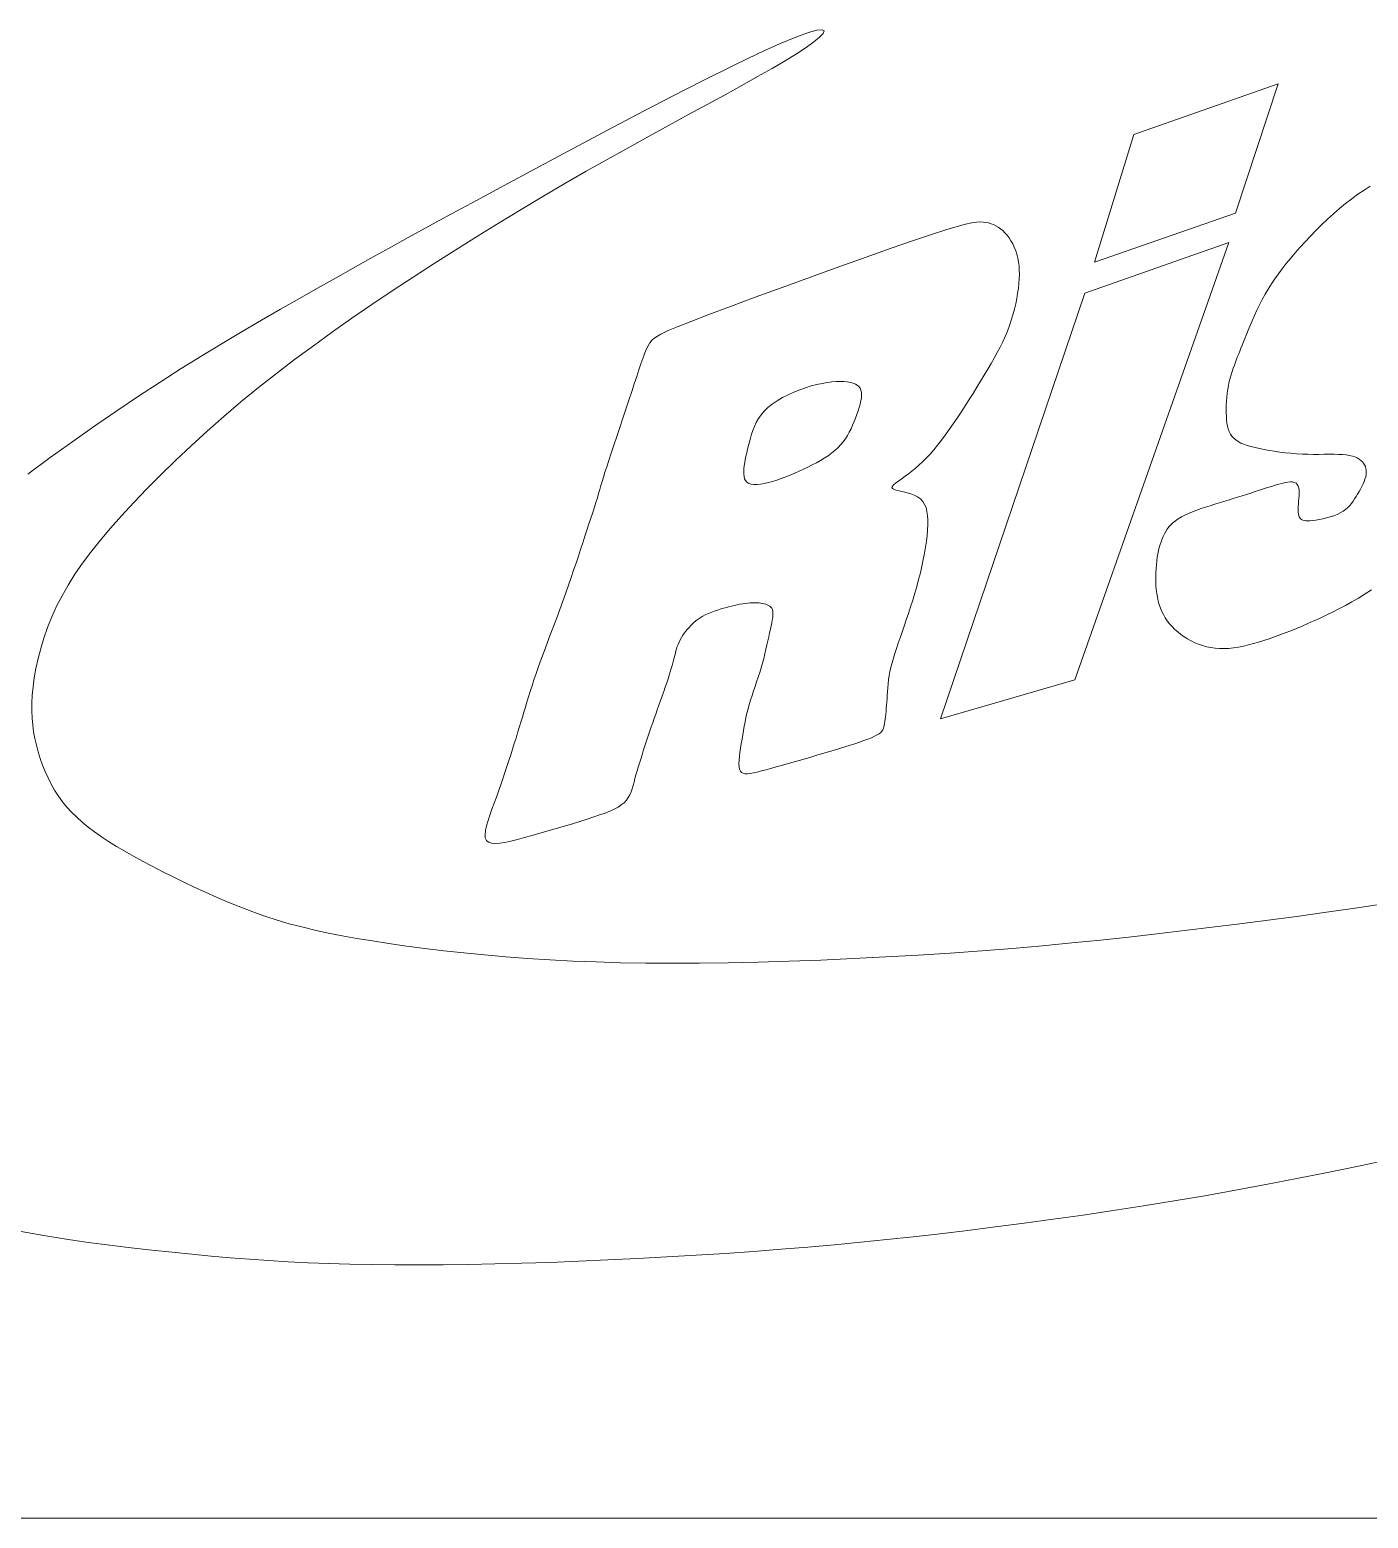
# Model space of a CAD drawing. Header units: millimetres. Extents: x 200 to 5740, y 200 to 4000.
# Drawn here: x 1387 to 1493.4, y 204.5 to 322.9 of the extents above; entities that cross this region are included whole.
import ezdxf
from ezdxf.enums import TextEntityAlignment as Align

# ---------------------------------------------------------------- set-up
doc = ezdxf.new("R2010")
doc.units = ezdxf.units.MM
doc.header["$LTSCALE"] = 20
for name, color, linetype, lineweight in [('圖框層', 7, 'Continuous', 20), ('標題 (ISO)', 7, 'Continuous', 50), ('輪廓線層', 7, 'Continuous', 13)]:
    doc.layers.add(name, color=color, linetype=linetype, lineweight=lineweight)
doc.styles.add('文字型式124', font='kaiu.ttf')
doc.styles.add('文字型式61', font='kaiu.ttf')
doc.styles.add('文字型式65', font='kaiu.ttf')
doc.styles.add('文字型式85', font='kaiu.ttf')
doc.styles.add('文字型式88', font='kaiu.ttf')

# ---------------------------------------------------------------- blocks, each defined once
blk = doc.blocks.new('標題欄框 ISO')
at = {"layer": '圖框層', "color": 7}
blk.add_line((85.948, 15.0347), (362.948, 15.0347), dxfattribs=at)
at = {"layer": '輪廓線層', "color": 1}
for p, q in [((148.1926, 20.8598), (148.2763, 20.8978)), ((148.2763, 20.8978), (148.3422, 20.9253)), ((148.3422, 20.9253), (148.3917, 20.9432)), ((148.4137, 20.9059), (148.3828, 20.884)), ((148.3917, 20.9432), (148.4259, 20.9526)), ((148.4365, 20.9244), (148.4137, 20.9059)), ((148.4259, 20.9526), (148.4463, 20.9543)), ((148.4503, 20.9392), (148.4365, 20.9244)), ((148.4463, 20.9543), (148.4539, 20.9496)), ((148.4539, 20.9496), (148.4503, 20.9392)), ((148.0908, 20.8107), (148.1926, 20.8598)), ((148.3443, 20.8591), (148.2988, 20.8313)), ((148.3828, 20.884), (148.3443, 20.8591)), ((147.9739, 20.7523), (148.0908, 20.8107)), ((148.2471, 20.8009), (148.1897, 20.7681)), ((148.2988, 20.8313), (148.2471, 20.8009)), ((147.8461, 20.687), (147.9739, 20.7523)), ((148.1272, 20.7331), (148.0604, 20.6962)), ((148.1897, 20.7681), (148.1272, 20.7331)), ((147.7113, 20.6169), (147.8461, 20.687)), ((148.0604, 20.6962), (147.9897, 20.6575)), ((147.5735, 20.5444), (147.7113, 20.6169)), ((147.9157, 20.6171), (147.8387, 20.5751)), ((147.9897, 20.6575), (147.9157, 20.6171)), ((147.4368, 20.4718), (147.5735, 20.5444)), ((147.8387, 20.5751), (147.7591, 20.5315)), ((147.6773, 20.4864), (147.5938, 20.4398)), ((147.7591, 20.5315), (147.6773, 20.4864)), ((147.3052, 20.4014), (147.4368, 20.4718)), ((147.5938, 20.4398), (147.5088, 20.3918)), ((147.1826, 20.3355), (147.3052, 20.4014)), ((147.5088, 20.3918), (147.4228, 20.3424)), ((147.0721, 20.2758), (147.1826, 20.3355)), ((147.4228, 20.3424), (147.3362, 20.2917)), ((146.9729, 20.222), (147.0721, 20.2758)), ((147.3362, 20.2917), (147.2493, 20.2399)), ((146.8831, 20.1729), (146.9729, 20.222)), ((147.1624, 20.1872), (147.0757, 20.1336)), ((147.2493, 20.2399), (147.1624, 20.1872)), ((146.7246, 20.0856), (146.801, 20.1278)), ((146.801, 20.1278), (146.8831, 20.1729)), ((147.0757, 20.1336), (146.9896, 20.0796)), ((146.6522, 20.0454), (146.7246, 20.0856)), ((146.9896, 20.0796), (146.9043, 20.0251)), ((146.5819, 20.0062), (146.6522, 20.0454)), ((146.9043, 20.0251), (146.8202, 19.9705)), ((146.4406, 19.927), (146.5119, 19.967)), ((146.5119, 19.967), (146.5819, 20.0062)), ((146.8202, 19.9705), (146.7375, 19.9159)), ((146.3679, 19.886), (146.4406, 19.927)), ((146.7375, 19.9159), (146.6565, 19.8615)), ((146.2177, 19.7999), (146.2935, 19.8436)), ((146.2935, 19.8436), (146.3679, 19.886)), ((146.6565, 19.8615), (146.5772, 19.8071)), ((146.1402, 19.7545), (146.2177, 19.7999)), ((146.5772, 19.8071), (146.4996, 19.7526)), ((146.0611, 19.7072), (146.1402, 19.7545)), ((146.4996, 19.7526), (146.4236, 19.6979)), ((145.8982, 19.6067), (145.9805, 19.658)), ((145.9805, 19.658), (146.0611, 19.7072)), ((146.4236, 19.6979), (146.3493, 19.6429)), ((145.8143, 19.553), (145.8982, 19.6067)), ((146.3493, 19.6429), (146.2766, 19.5873)), ((145.729, 19.4971), (145.8143, 19.553)), ((146.2766, 19.5873), (146.2054, 19.5312)), ((145.6425, 19.4391), (145.729, 19.4971)), ((146.2054, 19.5312), (146.1358, 19.4742)), ((145.555, 19.3789), (145.6425, 19.4391)), ((146.0678, 19.4165), (146.0016, 19.3582)), ((146.1358, 19.4742), (146.0678, 19.4165)), ((145.4667, 19.3168), (145.555, 19.3789)), ((146.0016, 19.3582), (145.9376, 19.2999)), ((145.3777, 19.2528), (145.4667, 19.3168)), ((145.9376, 19.2999), (145.8761, 19.2419)), ((145.2883, 19.187), (145.3777, 19.2528)), ((145.8761, 19.2419), (145.8174, 19.1846)), ((145.8174, 19.1846), (145.7618, 19.1286)), ((145.7618, 19.1286), (145.7096, 19.0741)), ((145.7096, 19.0741), (145.6612, 19.0217)), ((145.6612, 19.0217), (145.6167, 18.9716)), ((145.6167, 18.9716), (145.5762, 18.9236)), ((145.5762, 18.9236), (145.5393, 18.8774)), ((145.5059, 18.8326), (145.4757, 18.7889)), ((145.5393, 18.8774), (145.5059, 18.8326)), ((145.4757, 18.7889), (145.4486, 18.7461)), ((145.4486, 18.7461), (145.4243, 18.7037)), ((145.4027, 18.6614), (145.3835, 18.619)), ((145.4243, 18.7037), (145.4027, 18.6614)), ((145.3835, 18.619), (145.3667, 18.5767)), ((145.3521, 18.5348), (145.3397, 18.4936)), ((145.3667, 18.5767), (145.3521, 18.5348)), ((145.3397, 18.4936), (145.3293, 18.4533)), ((145.3208, 18.4143), (145.3142, 18.3769)), ((145.3293, 18.4533), (145.3208, 18.4143)), ((145.3142, 18.3769), (145.3093, 18.3413)), ((145.306, 18.3077), (145.3043, 18.276)), ((145.3093, 18.3413), (145.306, 18.3077)), ((145.3043, 18.276), (145.304, 18.2458)), ((145.304, 18.2458), (145.3052, 18.217)), ((145.3052, 18.217), (145.3077, 18.1892)), ((145.3077, 18.1892), (145.3115, 18.1621)), ((145.3115, 18.1621), (145.3164, 18.1355)), ((145.3164, 18.1355), (145.3225, 18.1091)), ((145.3225, 18.1091), (145.3296, 18.0827)), ((145.3296, 18.0827), (145.3377, 18.0563)), ((145.3377, 18.0563), (145.347, 18.0301)), ((145.347, 18.0301), (145.3573, 18.0042)), ((145.3573, 18.0042), (145.3688, 17.9788)), ((145.3688, 17.9788), (145.3814, 17.954)), ((145.3814, 17.954), (145.3951, 17.9299)), ((145.3951, 17.9299), (145.4101, 17.9067)), ((145.4101, 17.9067), (145.4262, 17.8844)), ((145.4262, 17.8844), (145.4437, 17.863)), ((145.4437, 17.863), (145.4625, 17.8423)), ((145.4625, 17.8423), (145.4828, 17.8223)), ((145.4828, 17.8223), (145.5047, 17.8026)), ((145.5047, 17.8026), (145.5283, 17.7833)), ((145.5283, 17.7833), (145.5536, 17.7642)), ((145.5536, 17.7642), (145.5807, 17.7451)), ((145.5807, 17.7451), (145.6098, 17.7259)), ((145.6098, 17.7259), (145.6408, 17.7066)), ((145.6408, 17.7066), (145.6735, 17.6871)), ((145.6735, 17.6871), (145.7081, 17.6675)), ((145.7081, 17.6675), (145.7444, 17.6476)), ((145.7444, 17.6476), (145.7824, 17.6276)), ((145.7824, 17.6276), (145.822, 17.6072)), ((145.822, 17.6072), (145.8631, 17.5866)), ((145.8631, 17.5866), (145.9058, 17.5658)), ((145.9058, 17.5658), (145.9498, 17.5448)), ((145.9498, 17.5448), (145.995, 17.524)), ((145.995, 17.524), (146.0411, 17.5035)), ((146.0411, 17.5035), (146.088, 17.4835)), ((146.088, 17.4835), (146.1355, 17.4644)), ((146.1355, 17.4644), (146.1833, 17.4462)), ((150.5749, 17.4626), (150.7052, 17.4824)), ((146.1833, 17.4462), (146.2313, 17.4293)), ((146.2313, 17.4293), (146.2795, 17.4137)), ((146.2795, 17.4137), (146.3281, 17.3993)), ((150.1077, 17.3986), (150.2192, 17.4129)), ((150.2192, 17.4129), (150.3332, 17.4281)), ((150.3332, 17.4281), (150.4514, 17.4446)), ((150.4514, 17.4446), (150.5749, 17.4626)), ((146.3281, 17.3993), (146.3777, 17.3861)), ((146.3777, 17.3861), (146.4289, 17.3738)), ((146.4289, 17.3738), (146.482, 17.3622)), ((146.482, 17.3622), (146.5376, 17.3513)), ((146.5376, 17.3513), (146.5961, 17.3408)), ((149.5534, 17.3341), (149.666, 17.3461)), ((149.666, 17.3461), (149.7773, 17.3587)), ((149.7773, 17.3587), (149.8877, 17.3716)), ((149.8877, 17.3716), (149.9977, 17.3849)), ((149.9977, 17.3849), (150.1077, 17.3986)), ((146.5961, 17.3408), (146.6582, 17.3305)), ((146.6582, 17.3305), (146.7241, 17.3204)), ((146.7241, 17.3204), (146.7937, 17.3105)), ((146.7937, 17.3105), (146.8667, 17.3009)), ((146.8667, 17.3009), (146.943, 17.2917)), ((146.943, 17.2917), (147.0222, 17.283)), ((148.9559, 17.2825), (149.0813, 17.2915)), ((149.0813, 17.2915), (149.2034, 17.3012)), ((149.2034, 17.3012), (149.3226, 17.3115)), ((149.3226, 17.3115), (149.4391, 17.3225)), ((149.4391, 17.3225), (149.5534, 17.3341)), ((147.0222, 17.283), (147.1042, 17.275)), ((147.1042, 17.275), (147.1885, 17.2676)), ((147.1885, 17.2676), (147.2751, 17.2611)), ((147.2751, 17.2611), (147.3637, 17.2554)), ((147.3637, 17.2554), (147.4546, 17.2507)), ((147.4546, 17.2507), (147.5484, 17.247)), ((147.5484, 17.247), (147.6453, 17.2442)), ((147.6453, 17.2442), (147.7458, 17.2425)), ((147.7458, 17.2425), (147.8504, 17.2418)), ((147.8504, 17.2418), (147.9595, 17.2422)), ((147.9595, 17.2422), (148.0734, 17.2437)), ((148.0734, 17.2437), (148.1923, 17.2463)), ((148.1923, 17.2463), (148.3155, 17.2499)), ((148.3155, 17.2499), (148.4417, 17.2546)), ((148.4417, 17.2546), (148.57, 17.2603)), ((148.57, 17.2603), (148.6992, 17.2668)), ((148.6992, 17.2668), (148.8282, 17.2742)), ((148.8282, 17.2742), (148.9559, 17.2825)), ((150.7028, 16.4616), (150.5788, 16.4352)), ((150.4557, 16.4097), (150.3332, 16.3852)), ((150.5788, 16.4352), (150.4557, 16.4097)), ((150.0893, 16.3389), (149.9675, 16.3172)), ((150.2111, 16.3615), (150.0893, 16.3389)), ((150.3332, 16.3852), (150.2111, 16.3615)), ((149.8457, 16.2965), (149.7243, 16.2769)), ((149.9675, 16.3172), (149.8457, 16.2965)), ((149.3655, 16.2238), (149.2492, 16.2081)), ((149.4838, 16.2406), (149.3655, 16.2238)), ((149.6035, 16.2582), (149.4838, 16.2406)), ((149.7243, 16.2769), (149.6035, 16.2582)), ((145.352, 16.1591), (145.2616, 16.1752)), ((148.9151, 16.1664), (148.8088, 16.1543)), ((149.0237, 16.1794), (148.9151, 16.1664)), ((149.1351, 16.1933), (149.0237, 16.1794)), ((149.2492, 16.2081), (149.1351, 16.1933)), ((145.441, 16.1447), (145.352, 16.1591)), ((145.5286, 16.1319), (145.441, 16.1447)), ((145.6147, 16.1204), (145.5286, 16.1319)), ((145.699, 16.1101), (145.6147, 16.1204)), ((145.7815, 16.1009), (145.699, 16.1101)), ((148.2831, 16.1043), (148.1736, 16.096)), ((148.3901, 16.1131), (148.2831, 16.1043)), ((148.4954, 16.1224), (148.3901, 16.1131)), ((148.5997, 16.1323), (148.4954, 16.1224)), ((148.7039, 16.1429), (148.5997, 16.1323)), ((148.8088, 16.1543), (148.7039, 16.1429)), ((145.8619, 16.0924), (145.7815, 16.1009)), ((145.9404, 16.0846), (145.8619, 16.0924)), ((146.0174, 16.0773), (145.9404, 16.0846)), ((146.0935, 16.0708), (146.0174, 16.0773)), ((146.1694, 16.0648), (146.0935, 16.0708)), ((146.2458, 16.0596), (146.1694, 16.0648)), ((146.3233, 16.055), (146.2458, 16.0596)), ((146.4026, 16.0511), (146.3233, 16.055)), ((146.4843, 16.0479), (146.4026, 16.0511)), ((146.5689, 16.0454), (146.4843, 16.0479)), ((146.6567, 16.0436), (146.5689, 16.0454)), ((146.7476, 16.0426), (146.6567, 16.0436)), ((146.8418, 16.0423), (146.7476, 16.0426)), ((146.9394, 16.0428), (146.8418, 16.0423)), ((147.0404, 16.044), (146.9394, 16.0428)), ((147.1449, 16.046), (147.0404, 16.044)), ((147.2529, 16.0488), (147.1449, 16.046)), ((147.3644, 16.0524), (147.2529, 16.0488)), ((147.4787, 16.0568), (147.3644, 16.0524)), ((147.5948, 16.0618), (147.4787, 16.0568)), ((147.712, 16.0675), (147.5948, 16.0618)), ((147.8294, 16.0738), (147.712, 16.0675)), ((147.946, 16.0807), (147.8294, 16.0738)), ((148.061, 16.0881), (147.946, 16.0807)), ((148.1736, 16.096), (148.061, 16.0881))]:
    blk.add_line(p, q, dxfattribs=at)
at = {"layer": '輪廓線層', "color": 116}
for p, q in [((149.686, 20.5378), (150.2595, 20.7397)), ((150.2595, 20.7397), (150.0901, 20.2253)), ((149.5296, 20.0299), (149.686, 20.5378)), ((150.5767, 20.3), (150.6012, 20.3168)), ((150.6012, 20.3168), (150.6254, 20.3325)), ((150.5032, 20.2437), (150.5276, 20.2635)), ((150.5276, 20.2635), (150.5522, 20.2822)), ((150.5522, 20.2822), (150.5767, 20.3)), ((149.0167, 20.1815), (149.0419, 20.187)), ((149.0419, 20.187), (149.0606, 20.1896)), ((149.0606, 20.1896), (149.0747, 20.1902)), ((149.0747, 20.1902), (149.0863, 20.1895)), ((149.0863, 20.1895), (149.0972, 20.188)), ((149.0972, 20.188), (149.1077, 20.1859)), ((149.1077, 20.1859), (149.1179, 20.183)), ((150.0901, 20.2253), (149.5296, 20.0299)), ((150.4322, 20.1791), (150.4554, 20.2013)), ((150.4554, 20.2013), (150.4791, 20.2229)), ((150.4791, 20.2229), (150.5032, 20.2437)), ((148.8091, 20.1162), (148.8812, 20.1405)), ((148.8812, 20.1405), (148.9384, 20.159)), ((148.9384, 20.159), (148.9829, 20.1724)), ((148.9829, 20.1724), (149.0167, 20.1815)), ((149.1179, 20.183), (149.1278, 20.1793)), ((149.1278, 20.1793), (149.1373, 20.1748)), ((149.1373, 20.1748), (149.1466, 20.1693)), ((149.1466, 20.1693), (149.1557, 20.1629)), ((149.1557, 20.1629), (149.1645, 20.1554)), ((149.1645, 20.1554), (149.1732, 20.1467)), ((149.1732, 20.1467), (149.1816, 20.1371)), ((149.1816, 20.1371), (149.1896, 20.1264)), ((150.3665, 20.1111), (150.3876, 20.1338)), ((150.3876, 20.1338), (150.4095, 20.1565)), ((150.4095, 20.1565), (150.4322, 20.1791)), ((148.621, 20.0503), (148.7214, 20.0857)), ((148.7214, 20.0857), (148.8091, 20.1162)), ((149.1896, 20.1264), (149.1972, 20.1149)), ((149.1972, 20.1149), (149.2042, 20.1025)), ((149.2042, 20.1025), (149.2105, 20.0894)), ((149.2105, 20.0894), (149.2161, 20.0757)), ((149.2161, 20.0757), (149.2208, 20.0614)), ((150.064, 20.1081), (149.4514, 18.3695)), ((149.4905, 19.9062), (150.064, 20.1081)), ((150.327, 20.0666), (150.3463, 20.0886)), ((150.3463, 20.0886), (150.3665, 20.1111)), ((148.4, 19.9708), (148.5125, 20.0114)), ((148.5125, 20.0114), (148.621, 20.0503)), ((149.2208, 20.0614), (149.2245, 20.0465)), ((149.2245, 20.0465), (149.2274, 20.0312)), ((149.2274, 20.0312), (149.2293, 20.0153)), ((149.2293, 20.0153), (149.2304, 19.9988)), ((150.2757, 20.0038), (150.2918, 20.0243)), ((150.2918, 20.0243), (150.3089, 20.0452)), ((150.3089, 20.0452), (150.327, 20.0666)), ((148.2878, 19.93), (148.4, 19.9708)), ((149.23, 19.9638), (149.2287, 19.9453)), ((149.2306, 19.9816), (149.23, 19.9638)), ((149.2304, 19.9988), (149.2306, 19.9816)), ((150.2327, 19.9433), (150.2462, 19.9634)), ((150.2462, 19.9634), (150.2605, 19.9836)), ((150.2605, 19.9836), (150.2757, 20.0038)), ((148.0818, 19.854), (148.1803, 19.8905)), ((148.1803, 19.8905), (148.2878, 19.93)), ((148.9171, 18.2133), (149.4905, 19.9062)), ((149.2237, 19.9062), (149.2202, 19.8856)), ((149.2266, 19.9261), (149.2237, 19.9062)), ((149.2287, 19.9453), (149.2266, 19.9261)), ((150.1962, 19.8811), (150.2078, 19.9022)), ((150.2078, 19.9022), (150.2199, 19.9229)), ((150.2199, 19.9229), (150.2327, 19.9433)), ((147.9966, 19.8221), (148.0818, 19.854)), ((149.2109, 19.843), (149.2051, 19.8213)), ((149.2159, 19.8645), (149.2109, 19.843)), ((149.2202, 19.8856), (149.2159, 19.8645)), ((150.1654, 19.8176), (150.175, 19.8386)), ((150.175, 19.8386), (150.1853, 19.8598)), ((150.1853, 19.8598), (150.1962, 19.8811)), ((147.8342, 19.7578), (147.8744, 19.7749)), ((147.8744, 19.7749), (147.9278, 19.7959)), ((147.9278, 19.7959), (147.9966, 19.8221)), ((149.1911, 19.7776), (149.1829, 19.756)), ((149.1985, 19.7995), (149.1911, 19.7776)), ((149.2051, 19.8213), (149.1985, 19.7995)), ((150.1404, 19.7595), (150.1481, 19.7778)), ((150.1481, 19.7778), (150.1564, 19.7973)), ((150.1564, 19.7973), (150.1654, 19.8176)), ((147.7613, 19.7094), (147.7707, 19.7207)), ((147.7707, 19.7207), (147.7846, 19.7318)), ((147.7846, 19.7318), (147.805, 19.7438)), ((147.805, 19.7438), (147.8342, 19.7578)), ((149.1642, 19.7132), (149.1537, 19.6919)), ((149.174, 19.7345), (149.1642, 19.7132)), ((149.1829, 19.756), (149.174, 19.7345)), ((150.1163, 19.7001), (150.1215, 19.713)), ((150.1215, 19.713), (150.1272, 19.7271)), ((150.1272, 19.7271), (150.1335, 19.7425)), ((150.1335, 19.7425), (150.1404, 19.7595)), ((147.7332, 19.6467), (147.7404, 19.6658)), ((147.7404, 19.6658), (147.7473, 19.6825)), ((147.7473, 19.6825), (147.7541, 19.697)), ((147.7541, 19.697), (147.7613, 19.7094)), ((149.1425, 19.6705), (149.1305, 19.6488)), ((149.1537, 19.6919), (149.1425, 19.6705)), ((150.0941, 19.6437), (150.0984, 19.6548)), ((150.0984, 19.6548), (150.1027, 19.6657)), ((150.1027, 19.6657), (150.107, 19.6767)), ((150.107, 19.6767), (150.1115, 19.6881)), ((150.1115, 19.6881), (150.1163, 19.7001)), ((147.7091, 19.5752), (147.7177, 19.6015)), ((147.7177, 19.6015), (147.7257, 19.6253)), ((147.7257, 19.6253), (147.7332, 19.6467)), ((149.1047, 19.6043), (149.0909, 19.5811)), ((149.1179, 19.6268), (149.1047, 19.6043)), ((149.1305, 19.6488), (149.1179, 19.6268)), ((150.0725, 19.5826), (150.0766, 19.5958)), ((150.0766, 19.5958), (150.0809, 19.6084)), ((150.0809, 19.6084), (150.0853, 19.6206)), ((150.0853, 19.6206), (150.0898, 19.6324)), ((150.0898, 19.6324), (150.0941, 19.6437)), ((147.6894, 19.5151), (147.6997, 19.5464)), ((147.6997, 19.5464), (147.7091, 19.5752)), ((148.3805, 19.5308), (148.4033, 19.5379)), ((148.4033, 19.5379), (148.4251, 19.5436)), ((148.4251, 19.5436), (148.446, 19.5481)), ((148.446, 19.5481), (148.4658, 19.5515)), ((148.4658, 19.5515), (148.4844, 19.5538)), ((148.4844, 19.5538), (148.5019, 19.5551)), ((148.5019, 19.5551), (148.5181, 19.5554)), ((148.5181, 19.5554), (148.533, 19.5549)), ((148.533, 19.5549), (148.5465, 19.5536)), ((148.5465, 19.5536), (148.5586, 19.5516)), ((148.5586, 19.5516), (148.5692, 19.5487)), ((148.5692, 19.5487), (148.5785, 19.5451)), ((148.5785, 19.5451), (148.5862, 19.5405)), ((148.5862, 19.5405), (148.5926, 19.535)), ((148.5926, 19.535), (148.5974, 19.5284)), ((149.0765, 19.5573), (149.0617, 19.5329)), ((149.0909, 19.5811), (149.0765, 19.5573)), ((150.0593, 19.5249), (150.062, 19.5402)), ((150.062, 19.5402), (150.0651, 19.5549)), ((150.0651, 19.5549), (150.0686, 19.569)), ((150.0686, 19.569), (150.0725, 19.5826)), ((147.6663, 19.4459), (147.6782, 19.4814)), ((147.6782, 19.4814), (147.6894, 19.5151)), ((148.2483, 19.466), (148.2676, 19.4791)), ((148.2676, 19.4791), (148.2886, 19.4913)), ((148.2886, 19.4913), (148.3108, 19.5027)), ((148.3108, 19.5027), (148.3338, 19.5132)), ((148.3338, 19.5132), (148.3572, 19.5226)), ((148.3572, 19.5226), (148.3805, 19.5308)), ((148.5974, 19.5284), (148.6008, 19.5207)), ((148.6004, 19.4787), (148.5974, 19.4659)), ((148.6024, 19.4907), (148.6004, 19.4787)), ((148.6008, 19.5207), (148.6027, 19.5119)), ((148.6032, 19.5018), (148.6024, 19.4907)), ((148.6027, 19.5119), (148.6032, 19.5018)), ((149.0308, 19.4833), (149.0151, 19.4585)), ((149.0464, 19.5082), (149.0308, 19.4833)), ((149.0617, 19.5329), (149.0464, 19.5082)), ((150.0532, 19.4617), (150.054, 19.4775)), ((150.054, 19.4775), (150.0553, 19.4934)), ((150.0553, 19.4934), (150.0571, 19.5093)), ((150.0571, 19.5093), (150.0593, 19.5249)), ((147.654, 19.4095), (147.6663, 19.4459)), ((148.1935, 19.4078), (148.2039, 19.423)), ((148.2039, 19.423), (148.2164, 19.4379)), ((148.2164, 19.4379), (148.2311, 19.4522)), ((148.2311, 19.4522), (148.2483, 19.466)), ((148.5841, 19.4245), (148.5788, 19.4102)), ((148.5891, 19.4386), (148.5841, 19.4245)), ((148.5936, 19.4525), (148.5891, 19.4386)), ((148.5974, 19.4659), (148.5936, 19.4525)), ((148.9992, 19.4339), (148.9833, 19.4099)), ((149.0151, 19.4585), (148.9992, 19.4339)), ((150.0529, 19.4462), (150.0532, 19.4617)), ((150.0529, 19.4311), (150.0529, 19.4462)), ((150.0535, 19.4166), (150.0529, 19.4311)), ((150.0545, 19.4029), (150.0535, 19.4166)), ((147.6296, 19.337), (147.6417, 19.3729)), ((147.6417, 19.3729), (147.654, 19.4095)), ((148.1661, 19.3455), (148.1714, 19.361)), ((148.1714, 19.361), (148.1775, 19.3766)), ((148.1775, 19.3766), (148.1848, 19.3923)), ((148.1848, 19.3923), (148.1935, 19.4078)), ((148.5612, 19.3678), (148.5545, 19.3541)), ((148.5675, 19.3818), (148.5612, 19.3678)), ((148.5733, 19.396), (148.5675, 19.3818)), ((148.5788, 19.4102), (148.5733, 19.396)), ((148.9517, 19.3641), (148.9362, 19.3426)), ((148.9674, 19.3866), (148.9517, 19.3641)), ((148.9833, 19.4099), (148.9674, 19.3866)), ((150.056, 19.39), (150.0545, 19.4029)), ((150.0582, 19.378), (150.056, 19.39)), ((150.0612, 19.3667), (150.0582, 19.378)), ((150.065, 19.3563), (150.0612, 19.3667)), ((147.6073, 19.2706), (147.618, 19.3026)), ((147.618, 19.3026), (147.6296, 19.337)), ((148.1497, 19.2862), (148.1533, 19.3005)), ((148.1533, 19.3005), (148.1572, 19.3152)), ((148.1572, 19.3152), (148.1615, 19.3301)), ((148.1615, 19.3301), (148.1661, 19.3455)), ((148.5199, 19.3031), (148.5089, 19.2917)), ((148.53, 19.3151), (148.5199, 19.3031)), ((148.539, 19.3277), (148.53, 19.3151)), ((148.5471, 19.3407), (148.539, 19.3277)), ((148.5545, 19.3541), (148.5471, 19.3407)), ((148.9055, 19.3026), (148.8903, 19.2842)), ((148.9207, 19.3221), (148.9055, 19.3026)), ((148.9362, 19.3426), (148.9207, 19.3221)), ((150.0698, 19.3466), (150.065, 19.3563)), ((150.0756, 19.3379), (150.0698, 19.3466)), ((150.0826, 19.33), (150.0756, 19.3379)), ((150.0909, 19.3229), (150.0826, 19.33)), ((150.1004, 19.3166), (150.0909, 19.3229)), ((150.1112, 19.3109), (150.1004, 19.3166)), ((150.1234, 19.3058), (150.1112, 19.3109)), ((150.1368, 19.3012), (150.1234, 19.3058)), ((150.1515, 19.2969), (150.1368, 19.3012)), ((147.5898, 19.2165), (147.5978, 19.2417)), ((147.5978, 19.2417), (147.6073, 19.2706)), ((148.1388, 19.233), (148.141, 19.2457)), ((148.141, 19.2457), (148.1435, 19.2588)), ((148.1435, 19.2588), (148.1464, 19.2723)), ((148.1464, 19.2723), (148.1497, 19.2862)), ((148.4397, 19.2417), (148.4237, 19.2326)), ((148.4551, 19.2509), (148.4397, 19.2417)), ((148.4698, 19.2605), (148.4551, 19.2509)), ((148.4837, 19.2704), (148.4698, 19.2605)), ((148.4967, 19.2808), (148.4837, 19.2704)), ((148.5089, 19.2917), (148.4967, 19.2808)), ((148.8604, 19.2508), (148.8457, 19.2359)), ((148.8753, 19.2669), (148.8604, 19.2508)), ((148.8903, 19.2842), (148.8753, 19.2669)), ((150.1676, 19.2929), (150.1515, 19.2969)), ((150.1849, 19.289), (150.1676, 19.2929)), ((150.2036, 19.2852), (150.1849, 19.289)), ((150.2234, 19.2816), (150.2036, 19.2852)), ((150.2442, 19.2782), (150.2234, 19.2816)), ((150.2657, 19.275), (150.2442, 19.2782)), ((150.2878, 19.2722), (150.2657, 19.275)), ((150.3103, 19.2699), (150.2878, 19.2722)), ((150.333, 19.268), (150.3103, 19.2699)), ((150.3557, 19.2667), (150.333, 19.268)), ((150.3782, 19.2659), (150.3557, 19.2667)), ((150.4003, 19.2657), (150.3782, 19.2659)), ((150.4218, 19.2657), (150.4003, 19.2657)), ((150.4427, 19.2659), (150.4218, 19.2657)), ((150.4626, 19.2661), (150.4427, 19.2659)), ((150.4815, 19.2661), (150.4626, 19.2661)), ((150.4991, 19.2658), (150.4815, 19.2661)), ((150.5152, 19.265), (150.4991, 19.2658)), ((150.5298, 19.2635), (150.5152, 19.265)), ((150.5428, 19.2614), (150.5298, 19.2635)), ((150.5545, 19.2587), (150.5428, 19.2614)), ((150.5647, 19.2553), (150.5545, 19.2587)), ((150.5737, 19.2514), (150.5647, 19.2553)), ((150.5816, 19.247), (150.5737, 19.2514)), ((150.5884, 19.242), (150.5816, 19.247)), ((150.5942, 19.2365), (150.5884, 19.242)), ((147.5771, 19.1752), (147.5829, 19.1946)), ((147.5829, 19.1946), (147.5898, 19.2165)), ((148.135, 19.1975), (148.1357, 19.2088)), ((148.135, 19.1869), (148.135, 19.1975)), ((148.1361, 19.1772), (148.135, 19.1869)), ((148.1357, 19.2088), (148.137, 19.2206)), ((148.137, 19.2206), (148.1388, 19.233)), ((148.3198, 19.1829), (148.3019, 19.1759)), ((148.3376, 19.1904), (148.3198, 19.1829)), ((148.3553, 19.1984), (148.3376, 19.1904)), ((148.3729, 19.2066), (148.3553, 19.1984)), ((148.3902, 19.2151), (148.3729, 19.2066)), ((148.4072, 19.2238), (148.3902, 19.2151)), ((148.4237, 19.2326), (148.4072, 19.2238)), ((148.7897, 19.1882), (148.7772, 19.1789)), ((148.8029, 19.1985), (148.7897, 19.1882)), ((148.8168, 19.2098), (148.8029, 19.1985)), ((148.8311, 19.2223), (148.8168, 19.2098)), ((148.8457, 19.2359), (148.8311, 19.2223)), ((150.599, 19.2306), (150.5942, 19.2365)), ((150.603, 19.2242), (150.599, 19.2306)), ((150.6061, 19.2173), (150.603, 19.2242)), ((150.6083, 19.21), (150.6061, 19.2173)), ((150.6074, 19.1766), (150.609, 19.1856)), ((150.6095, 19.2023), (150.6083, 19.21)), ((150.609, 19.1856), (150.6097, 19.1941)), ((150.6097, 19.1941), (150.6095, 19.2023)), ((147.5579, 19.1099), (147.5626, 19.1258)), ((147.5626, 19.1258), (147.5672, 19.1415)), ((147.5672, 19.1415), (147.5719, 19.1578)), ((147.5719, 19.1578), (147.5771, 19.1752)), ((148.1384, 19.1686), (148.1361, 19.1772)), ((148.1421, 19.1612), (148.1384, 19.1686)), ((148.1475, 19.1551), (148.1421, 19.1612)), ((148.1547, 19.1505), (148.1475, 19.1551)), ((148.1638, 19.1476), (148.1547, 19.1505)), ((148.1748, 19.1462), (148.1638, 19.1476)), ((148.1874, 19.1463), (148.1748, 19.1462)), ((148.2014, 19.1476), (148.1874, 19.1463)), ((148.2165, 19.1501), (148.2014, 19.1476)), ((148.2326, 19.1537), (148.2165, 19.1501)), ((148.2493, 19.1581), (148.2326, 19.1537)), ((148.2666, 19.1634), (148.2493, 19.1581)), ((148.2842, 19.1693), (148.2666, 19.1634)), ((148.3019, 19.1759), (148.2842, 19.1693)), ((148.7246, 19.1371), (148.724, 19.1335)), ((148.724, 19.1335), (148.7258, 19.1304)), ((148.7272, 19.1411), (148.7246, 19.1371)), ((148.7258, 19.1304), (148.7299, 19.1275)), ((148.7317, 19.1456), (148.7272, 19.1411)), ((148.7299, 19.1275), (148.7366, 19.1248)), ((148.738, 19.1508), (148.7317, 19.1456)), ((148.7366, 19.1248), (148.746, 19.1223)), ((148.7458, 19.1566), (148.738, 19.1508)), ((148.7551, 19.1632), (148.7458, 19.1566)), ((148.746, 19.1223), (148.7575, 19.1197)), ((148.7656, 19.1706), (148.7551, 19.1632)), ((148.7772, 19.1789), (148.7656, 19.1706)), ((150.1685, 19.1174), (150.1854, 19.1229)), ((150.1854, 19.1229), (150.2018, 19.1283)), ((150.2018, 19.1283), (150.2177, 19.1335)), ((150.2177, 19.1335), (150.233, 19.1383)), ((150.233, 19.1383), (150.2476, 19.1428)), ((150.2476, 19.1428), (150.2615, 19.1468)), ((150.2615, 19.1468), (150.2745, 19.1504)), ((150.2745, 19.1504), (150.2867, 19.1532)), ((150.2867, 19.1532), (150.2978, 19.1552)), ((150.2978, 19.1552), (150.3079, 19.1562)), ((150.3079, 19.1562), (150.3168, 19.156)), ((150.3168, 19.156), (150.3244, 19.1544)), ((150.3244, 19.1544), (150.3308, 19.1513)), ((150.3308, 19.1513), (150.3357, 19.1465)), ((150.3357, 19.1465), (150.3392, 19.1399)), ((150.3392, 19.1399), (150.3414, 19.1318)), ((150.3414, 19.1318), (150.3425, 19.1224)), ((150.3425, 19.1224), (150.3428, 19.1122)), ((150.5813, 19.1178), (150.5869, 19.1278)), ((150.5869, 19.1278), (150.5922, 19.1379)), ((150.5922, 19.1379), (150.597, 19.1479)), ((150.597, 19.1479), (150.6012, 19.1577)), ((150.6012, 19.1577), (150.6047, 19.1673)), ((150.6047, 19.1673), (150.6074, 19.1766)), ((147.541, 19.0553), (147.5472, 19.0749)), ((147.5472, 19.0749), (147.5529, 19.0931)), ((147.5529, 19.0931), (147.5579, 19.1099)), ((148.7575, 19.1197), (148.7705, 19.1168)), ((148.7705, 19.1168), (148.7845, 19.1132)), ((148.7845, 19.1132), (148.7987, 19.1089)), ((148.7987, 19.1089), (148.8126, 19.1035)), ((148.8126, 19.1035), (148.8256, 19.0968)), ((148.8256, 19.0968), (148.837, 19.0886)), ((148.837, 19.0886), (148.8464, 19.0787)), ((148.8464, 19.0787), (148.8538, 19.067)), ((148.8538, 19.067), (148.8594, 19.0538)), ((149.971, 19.0558), (149.989, 19.0617)), ((149.989, 19.0617), (150.0072, 19.0674)), ((150.0072, 19.0674), (150.0254, 19.073)), ((150.0254, 19.073), (150.0436, 19.0786)), ((150.0436, 19.0786), (150.0618, 19.0841)), ((150.0618, 19.0841), (150.08, 19.0896)), ((150.08, 19.0896), (150.0981, 19.0951)), ((150.0981, 19.0951), (150.116, 19.1007)), ((150.116, 19.1007), (150.1338, 19.1062)), ((150.1338, 19.1062), (150.1513, 19.1118)), ((150.1513, 19.1118), (150.1685, 19.1174)), ((150.3401, 19.0693), (150.3395, 19.0597)), ((150.3409, 19.0797), (150.3401, 19.0693)), ((150.3418, 19.0905), (150.3409, 19.0797)), ((150.3425, 19.1015), (150.3418, 19.0905)), ((150.3428, 19.1122), (150.3425, 19.1015)), ((150.536, 19.0539), (150.5438, 19.062)), ((150.5438, 19.062), (150.5508, 19.0705)), ((150.5508, 19.0705), (150.5573, 19.0794)), ((150.5573, 19.0794), (150.5634, 19.0886)), ((150.5634, 19.0886), (150.5694, 19.0981)), ((150.5694, 19.0981), (150.5754, 19.1079)), ((150.5754, 19.1079), (150.5813, 19.1178)), ((147.5195, 18.9891), (147.5271, 19.0123)), ((147.5271, 19.0123), (147.5343, 19.0344)), ((147.5343, 19.0344), (147.541, 19.0553)), ((148.8594, 19.0538), (148.8633, 19.0389)), ((148.8633, 19.0389), (148.8657, 19.0226)), ((148.8657, 19.0226), (148.8668, 19.0048)), ((148.8668, 19.0048), (148.8667, 18.9857)), ((149.8413, 18.9941), (149.8512, 19.002)), ((149.8512, 19.002), (149.8623, 19.0096)), ((149.8623, 19.0096), (149.8749, 19.0169)), ((149.8749, 19.0169), (149.8887, 19.024)), ((149.8887, 19.024), (149.9036, 19.0307)), ((149.9036, 19.0307), (149.9194, 19.0373)), ((149.9194, 19.0373), (149.9361, 19.0436)), ((149.9361, 19.0436), (149.9533, 19.0498)), ((149.9533, 19.0498), (149.971, 19.0558)), ((150.3395, 19.0597), (150.3391, 19.0508)), ((150.3391, 19.0508), (150.3391, 19.0428)), ((150.3391, 19.0428), (150.3395, 19.0354)), ((150.3395, 19.0354), (150.3404, 19.0289)), ((150.3404, 19.0289), (150.3417, 19.023)), ((150.3417, 19.023), (150.3435, 19.0179)), ((150.3435, 19.0179), (150.3458, 19.0135)), ((150.3458, 19.0135), (150.3488, 19.0098)), ((150.3488, 19.0098), (150.3525, 19.0067)), ((150.3525, 19.0067), (150.3571, 19.0044)), ((150.3571, 19.0044), (150.3627, 19.0027)), ((150.3627, 19.0027), (150.3693, 19.0017)), ((150.3863, 19.0017), (150.397, 19.0026)), ((150.397, 19.0026), (150.4092, 19.0042)), ((150.4092, 19.0042), (150.4225, 19.0064)), ((150.4225, 19.0064), (150.4367, 19.0093)), ((150.4367, 19.0093), (150.4513, 19.0128)), ((150.4513, 19.0128), (150.466, 19.0168)), ((150.466, 19.0168), (150.4803, 19.0215)), ((150.4803, 19.0215), (150.4939, 19.0268)), ((150.4939, 19.0268), (150.5064, 19.0328)), ((150.5064, 19.0328), (150.5175, 19.0393)), ((150.5175, 19.0393), (150.5273, 19.0464)), ((150.5273, 19.0464), (150.536, 19.0539)), ((147.5033, 18.94), (147.5115, 18.9649)), ((147.5115, 18.9649), (147.5195, 18.9891)), ((148.8638, 18.9436), (148.8611, 18.9208)), ((148.8657, 18.9652), (148.8638, 18.9436)), ((148.8667, 18.9857), (148.8657, 18.9652)), ((149.8023, 18.9397), (149.8071, 18.9496)), ((149.8071, 18.9496), (149.8124, 18.9592)), ((149.8124, 18.9592), (149.8183, 18.9685)), ((149.8183, 18.9685), (149.825, 18.9774)), ((149.825, 18.9774), (149.8326, 18.9859)), ((149.8326, 18.9859), (149.8413, 18.9941)), ((150.3693, 19.0017), (150.3771, 19.0014)), ((150.3771, 19.0014), (150.3863, 19.0017)), ((147.4772, 18.861), (147.4861, 18.888)), ((147.4861, 18.888), (147.4948, 18.9143)), ((147.4948, 18.9143), (147.5033, 18.94)), ((148.8577, 18.8971), (148.8535, 18.8725)), ((148.8611, 18.9208), (148.8577, 18.8971)), ((149.784, 18.8831), (149.7869, 18.8955)), ((149.7869, 18.8955), (149.7902, 18.9073)), ((149.7902, 18.9073), (149.7939, 18.9185)), ((149.7939, 18.9185), (149.7979, 18.9293)), ((149.7979, 18.9293), (149.8023, 18.9397)), ((147.4585, 18.805), (147.468, 18.8334)), ((147.468, 18.8334), (147.4772, 18.861)), ((148.8487, 18.8471), (148.8431, 18.8211)), ((148.8535, 18.8725), (148.8487, 18.8471)), ((149.7743, 18.8108), (149.7756, 18.8266)), ((149.7756, 18.8266), (149.7772, 18.8419)), ((149.7772, 18.8419), (149.7791, 18.8563)), ((149.7791, 18.8563), (149.7814, 18.87)), ((149.7814, 18.87), (149.784, 18.8831)), ((147.4381, 18.7456), (147.4485, 18.7757)), ((147.4485, 18.7757), (147.4585, 18.805)), ((148.8301, 18.7677), (148.8228, 18.7405)), ((148.8369, 18.7946), (148.8301, 18.7677)), ((148.8431, 18.8211), (148.8369, 18.7946)), ((149.7731, 18.778), (149.7735, 18.7945)), ((149.7732, 18.7613), (149.7731, 18.778)), ((149.7735, 18.7945), (149.7743, 18.8108)), ((147.4157, 18.6824), (147.4272, 18.7145)), ((147.4272, 18.7145), (147.4381, 18.7456)), ((148.8149, 18.7133), (148.8067, 18.6861)), ((148.8228, 18.7405), (148.8149, 18.7133)), ((149.7738, 18.7448), (149.7732, 18.7613)), ((149.775, 18.7284), (149.7738, 18.7448)), ((149.7769, 18.7126), (149.775, 18.7284)), ((149.7794, 18.6972), (149.7769, 18.7126)), ((150.6048, 18.7105), (150.5787, 18.6944)), ((150.631, 18.7276), (150.6048, 18.7105)), ((147.391, 18.6157), (147.4036, 18.6494)), ((147.4036, 18.6494), (147.4157, 18.6824)), ((148.0347, 18.6481), (148.0214, 18.6436)), ((148.048, 18.6521), (148.0347, 18.6481)), ((148.061, 18.6558), (148.048, 18.6521)), ((148.0736, 18.6592), (148.061, 18.6558)), ((148.0858, 18.6623), (148.0736, 18.6592)), ((148.0976, 18.6651), (148.0858, 18.6623)), ((148.1091, 18.6676), (148.0976, 18.6651)), ((148.1201, 18.6697), (148.1091, 18.6676)), ((148.1307, 18.6716), (148.1201, 18.6697)), ((148.141, 18.673), (148.1307, 18.6716)), ((148.1509, 18.6742), (148.141, 18.673)), ((148.1603, 18.675), (148.1509, 18.6742)), ((148.1694, 18.6755), (148.1603, 18.675)), ((148.1781, 18.6756), (148.1694, 18.6755)), ((148.1864, 18.6754), (148.1781, 18.6756)), ((148.1943, 18.6749), (148.1864, 18.6754)), ((148.2018, 18.6741), (148.1943, 18.6749)), ((148.209, 18.673), (148.2018, 18.6741)), ((148.2158, 18.6716), (148.209, 18.673)), ((148.2222, 18.6698), (148.2158, 18.6716)), ((148.2281, 18.6677), (148.2222, 18.6698)), ((148.2336, 18.6651), (148.2281, 18.6677)), ((148.2384, 18.662), (148.2336, 18.6651)), ((148.2426, 18.6582), (148.2384, 18.662)), ((148.246, 18.6536), (148.2426, 18.6582)), ((148.2485, 18.6483), (148.246, 18.6536)), ((148.2502, 18.642), (148.2485, 18.6483)), ((148.7983, 18.6592), (148.7897, 18.6329)), ((148.8067, 18.6861), (148.7983, 18.6592)), ((149.7826, 18.6825), (149.7794, 18.6972)), ((149.7865, 18.6683), (149.7826, 18.6825)), ((149.7912, 18.6545), (149.7865, 18.6683)), ((149.7967, 18.6413), (149.7912, 18.6545)), ((150.5012, 18.6509), (150.4759, 18.638)), ((150.5269, 18.6646), (150.5012, 18.6509)), ((150.5527, 18.6791), (150.5269, 18.6646)), ((150.5787, 18.6944), (150.5527, 18.6791)), ((147.3783, 18.5817), (147.391, 18.6157)), ((147.9351, 18.5956), (147.9251, 18.5862)), ((147.9458, 18.6045), (147.9351, 18.5956)), ((147.9572, 18.6128), (147.9458, 18.6045)), ((147.9692, 18.6203), (147.9572, 18.6128)), ((147.9818, 18.627), (147.9692, 18.6203)), ((147.9947, 18.6331), (147.9818, 18.627)), ((148.008, 18.6386), (147.9947, 18.6331)), ((148.0214, 18.6436), (148.008, 18.6386)), ((148.2435, 18.5834), (148.2461, 18.5957)), ((148.2461, 18.5957), (148.2483, 18.6069)), ((148.2483, 18.6069), (148.2499, 18.6172)), ((148.2499, 18.6172), (148.2508, 18.6265)), ((148.2509, 18.6347), (148.2502, 18.642)), ((148.2508, 18.6265), (148.2509, 18.6347)), ((148.7811, 18.6071), (148.7727, 18.5823)), ((148.7897, 18.6329), (148.7811, 18.6071)), ((149.8031, 18.6284), (149.7967, 18.6413)), ((149.8104, 18.616), (149.8031, 18.6284)), ((149.8185, 18.6039), (149.8104, 18.616)), ((149.8276, 18.5921), (149.8185, 18.6039)), ((149.8376, 18.5807), (149.8276, 18.5921)), ((150.378, 18.5926), (150.3547, 18.5827)), ((150.4018, 18.6031), (150.378, 18.5926)), ((150.4261, 18.6141), (150.4018, 18.6031)), ((150.4508, 18.6257), (150.4261, 18.6141)), ((150.4759, 18.638), (150.4508, 18.6257)), ((147.353, 18.5146), (147.3655, 18.5479)), ((147.3655, 18.5479), (147.3783, 18.5817)), ((147.887, 18.5371), (147.8819, 18.5279)), ((147.893, 18.5468), (147.887, 18.5371)), ((147.8998, 18.5566), (147.893, 18.5468)), ((147.9074, 18.5666), (147.8998, 18.5566)), ((147.9159, 18.5765), (147.9074, 18.5666)), ((147.9251, 18.5862), (147.9159, 18.5765)), ((148.2307, 18.5246), (148.2341, 18.5407)), ((148.2341, 18.5407), (148.2375, 18.5559)), ((148.2375, 18.5559), (148.2406, 18.5702)), ((148.2406, 18.5702), (148.2435, 18.5834)), ((148.7565, 18.5358), (148.749, 18.5143)), ((148.7644, 18.5584), (148.7565, 18.5358)), ((148.7727, 18.5823), (148.7644, 18.5584)), ((149.8485, 18.5698), (149.8376, 18.5807)), ((149.8601, 18.5593), (149.8485, 18.5698)), ((149.8725, 18.5494), (149.8601, 18.5593)), ((149.8855, 18.5402), (149.8725, 18.5494)), ((149.8992, 18.5316), (149.8855, 18.5402)), ((149.9134, 18.5237), (149.8992, 18.5316)), ((150.2234, 18.5324), (150.2025, 18.5256)), ((150.2445, 18.5397), (150.2234, 18.5324)), ((150.2658, 18.5474), (150.2445, 18.5397)), ((150.2875, 18.5555), (150.2658, 18.5474)), ((150.3095, 18.5641), (150.2875, 18.5555)), ((150.3319, 18.5732), (150.3095, 18.5641)), ((150.3547, 18.5827), (150.3319, 18.5732)), ((147.3295, 18.4513), (147.3409, 18.4823)), ((147.3409, 18.4823), (147.353, 18.5146)), ((147.8631, 18.4753), (147.8607, 18.4662)), ((147.8654, 18.4842), (147.8631, 18.4753)), ((147.8679, 18.4929), (147.8654, 18.4842)), ((147.8707, 18.5015), (147.8679, 18.4929)), ((147.8739, 18.5101), (147.8707, 18.5015)), ((147.8776, 18.5189), (147.8739, 18.5101)), ((147.8819, 18.5279), (147.8776, 18.5189)), ((148.2143, 18.4542), (148.2188, 18.4725)), ((148.2188, 18.4725), (148.2231, 18.4904)), ((148.2231, 18.4904), (148.227, 18.5078)), ((148.227, 18.5078), (148.2307, 18.5246)), ((148.7355, 18.4742), (148.7295, 18.4553)), ((148.742, 18.4938), (148.7355, 18.4742)), ((148.749, 18.5143), (148.742, 18.4938)), ((149.9281, 18.5166), (149.9134, 18.5237)), ((149.9434, 18.5103), (149.9281, 18.5166)), ((149.9591, 18.505), (149.9434, 18.5103)), ((149.9753, 18.5006), (149.9591, 18.505)), ((149.992, 18.4971), (149.9753, 18.5006)), ((150.0091, 18.4947), (149.992, 18.4971)), ((150.0268, 18.4934), (150.0091, 18.4947)), ((150.0448, 18.4932), (150.0268, 18.4934)), ((150.0633, 18.4942), (150.0448, 18.4932)), ((150.0823, 18.4962), (150.0633, 18.4942)), ((150.1016, 18.4992), (150.0823, 18.4962)), ((150.1212, 18.5031), (150.1016, 18.4992)), ((150.1411, 18.5078), (150.1212, 18.5031)), ((150.1614, 18.5131), (150.1411, 18.5078)), ((150.1818, 18.5191), (150.1614, 18.5131)), ((150.2025, 18.5256), (150.1818, 18.5191)), ((147.3094, 18.3948), (147.3189, 18.422)), ((147.3189, 18.422), (147.3295, 18.4513)), ((147.8465, 18.4135), (147.8427, 18.4008)), ((147.8499, 18.4254), (147.8465, 18.4135)), ((147.8529, 18.4365), (147.8499, 18.4254)), ((147.8557, 18.4469), (147.8529, 18.4365)), ((147.8583, 18.4568), (147.8557, 18.4469)), ((147.8607, 18.4662), (147.8583, 18.4568)), ((148.1984, 18.3985), (148.2041, 18.4171)), ((148.2041, 18.4171), (148.2094, 18.4357)), ((148.2094, 18.4357), (148.2143, 18.4542)), ((148.7197, 18.4196), (148.7158, 18.4025)), ((148.7243, 18.4372), (148.7197, 18.4196)), ((148.7295, 18.4553), (148.7243, 18.4372)), ((147.293, 18.3456), (147.3008, 18.3694)), ((147.3008, 18.3694), (147.3094, 18.3948)), ((147.8285, 18.3567), (147.8228, 18.34)), ((147.8337, 18.3725), (147.8285, 18.3567)), ((147.8385, 18.3872), (147.8337, 18.3725)), ((147.8427, 18.4008), (147.8385, 18.3872)), ((148.1798, 18.3431), (148.1861, 18.3615)), ((148.1861, 18.3615), (148.1923, 18.3799)), ((148.1923, 18.3799), (148.1984, 18.3985)), ((148.7086, 18.3533), (148.7072, 18.3378)), ((148.7104, 18.3693), (148.7086, 18.3533)), ((148.7127, 18.3857), (148.7104, 18.3693)), ((148.7158, 18.4025), (148.7127, 18.3857)), ((149.4514, 18.3695), (148.9171, 18.2133)), ((147.2729, 18.2809), (147.2792, 18.3016)), ((147.2792, 18.3016), (147.2858, 18.3231)), ((147.2858, 18.3231), (147.293, 18.3456)), ((147.8104, 18.3046), (147.804, 18.2864)), ((147.8167, 18.3225), (147.8104, 18.3046)), ((147.8228, 18.34), (147.8167, 18.3225)), ((148.1618, 18.2888), (148.1676, 18.3067)), ((148.1676, 18.3067), (148.1736, 18.3248)), ((148.1736, 18.3248), (148.1798, 18.3431)), ((148.7045, 18.294), (148.7037, 18.2805)), ((148.7053, 18.3081), (148.7045, 18.294)), ((148.7062, 18.3227), (148.7053, 18.3081)), ((148.7072, 18.3378), (148.7062, 18.3227)), ((147.2548, 18.2204), (147.2608, 18.2406)), ((147.2608, 18.2406), (147.2668, 18.2606)), ((147.2668, 18.2606), (147.2729, 18.2809)), ((147.791, 18.2499), (147.7847, 18.2321)), ((147.7975, 18.2681), (147.791, 18.2499)), ((147.804, 18.2864), (147.7975, 18.2681)), ((148.1437, 18.219), (148.1475, 18.2362)), ((148.1475, 18.2362), (148.1518, 18.2536)), ((148.1518, 18.2536), (148.1565, 18.2711)), ((148.1565, 18.2711), (148.1618, 18.2888)), ((148.6992, 18.2324), (148.6979, 18.2221)), ((148.7004, 18.2435), (148.6992, 18.2324)), ((148.7016, 18.2552), (148.7004, 18.2435)), ((148.7027, 18.2675), (148.7016, 18.2552)), ((148.7037, 18.2805), (148.7027, 18.2675)), ((147.2359, 18.1587), (147.2423, 18.1796)), ((147.2423, 18.1796), (147.2486, 18.2001)), ((147.2486, 18.2001), (147.2548, 18.2204)), ((147.7672, 18.1818), (147.7618, 18.1657)), ((147.7729, 18.1981), (147.7672, 18.1818)), ((147.7787, 18.2149), (147.7729, 18.1981)), ((147.7847, 18.2321), (147.7787, 18.2149)), ((148.1338, 18.1674), (148.1369, 18.1846)), ((148.1369, 18.1846), (148.1401, 18.2018)), ((148.1401, 18.2018), (148.1437, 18.219)), ((148.6902, 18.1758), (148.6878, 18.1703)), ((148.6919, 18.1818), (148.6902, 18.1758)), ((148.6932, 18.1884), (148.6919, 18.1818)), ((148.6942, 18.1956), (148.6932, 18.1884)), ((148.6954, 18.2036), (148.6942, 18.1956)), ((148.6966, 18.2125), (148.6954, 18.2036)), ((148.6979, 18.2221), (148.6966, 18.2125)), ((147.2155, 18.0938), (147.2225, 18.1159)), ((147.2225, 18.1159), (147.2293, 18.1375)), ((147.2293, 18.1375), (147.2359, 18.1587)), ((147.7459, 18.1183), (147.7407, 18.1024)), ((147.7511, 18.1341), (147.7459, 18.1183)), ((147.7564, 18.1498), (147.7511, 18.1341)), ((147.7618, 18.1657), (147.7564, 18.1498)), ((148.1221, 18.0977), (148.1249, 18.1151)), ((148.1249, 18.1151), (148.1279, 18.1327)), ((148.1279, 18.1327), (148.1308, 18.1501)), ((148.1308, 18.1501), (148.1338, 18.1674)), ((148.5769, 18.115), (148.5573, 18.1087)), ((148.5954, 18.1212), (148.5769, 18.115)), ((148.6126, 18.1273), (148.5954, 18.1212)), ((148.6283, 18.1332), (148.6126, 18.1273)), ((148.6424, 18.1389), (148.6283, 18.1332)), ((148.6547, 18.1444), (148.6424, 18.1389)), ((148.6651, 18.1498), (148.6547, 18.1444)), ((148.6733, 18.1549), (148.6651, 18.1498)), ((148.6796, 18.1599), (148.6733, 18.1549)), ((148.6844, 18.165), (148.6796, 18.1599)), ((148.6878, 18.1703), (148.6844, 18.165)), ((147.2007, 18.048), (147.2083, 18.0712)), ((147.2083, 18.0712), (147.2155, 18.0938)), ((147.7303, 18.0703), (147.7251, 18.0541)), ((147.7355, 18.0864), (147.7303, 18.0703)), ((147.7407, 18.1024), (147.7355, 18.0864)), ((148.1163, 18.0493), (148.1176, 18.0645)), ((148.1176, 18.0645), (148.1196, 18.0807)), ((148.1196, 18.0807), (148.1221, 18.0977)), ((148.3783, 18.0552), (148.3547, 18.0484)), ((148.4018, 18.062), (148.3783, 18.0552)), ((148.4252, 18.0688), (148.4018, 18.062)), ((148.4484, 18.0756), (148.4252, 18.0688)), ((148.4713, 18.0824), (148.4484, 18.0756)), ((148.4937, 18.0891), (148.4713, 18.0824)), ((148.5156, 18.0957), (148.4937, 18.0891)), ((148.5368, 18.1022), (148.5156, 18.0957)), ((148.5573, 18.1087), (148.5368, 18.1022)), ((147.1768, 17.9758), (147.185, 18.0001)), ((147.185, 18.0001), (147.193, 18.0242)), ((147.193, 18.0242), (147.2007, 18.048)), ((147.7107, 18.0066), (147.7063, 17.9914)), ((147.7153, 18.0222), (147.7107, 18.0066)), ((147.7201, 18.0381), (147.7153, 18.0222)), ((147.7251, 18.0541), (147.7201, 18.0381)), ((148.1158, 18.0356), (148.1163, 18.0493)), ((148.1164, 18.0236), (148.1158, 18.0356)), ((148.1182, 18.0137), (148.1164, 18.0236)), ((148.1213, 18.0061), (148.1182, 18.0137)), ((148.126, 18.0007), (148.1213, 18.0061)), ((148.1322, 17.9973), (148.126, 18.0007)), ((148.1399, 17.9956), (148.1322, 17.9973)), ((148.1604, 17.9967), (148.1493, 17.9955)), ((148.1733, 17.9991), (148.1604, 17.9967)), ((148.1881, 18.0025), (148.1733, 17.9991)), ((148.2047, 18.0065), (148.1881, 18.0025)), ((148.2229, 18.0113), (148.2047, 18.0065)), ((148.2426, 18.0166), (148.2229, 18.0113)), ((148.2635, 18.0224), (148.2426, 18.0166)), ((148.2854, 18.0285), (148.2635, 18.0224)), ((148.308, 18.035), (148.2854, 18.0285)), ((148.3312, 18.0416), (148.308, 18.035)), ((148.3547, 18.0484), (148.3312, 18.0416)), ((147.1599, 17.9268), (147.1684, 17.9513)), ((147.1684, 17.9513), (147.1768, 17.9758)), ((147.695, 17.9489), (147.6912, 17.9359)), ((147.6986, 17.9625), (147.695, 17.9489)), ((147.7023, 17.9767), (147.6986, 17.9625)), ((147.7063, 17.9914), (147.7023, 17.9767)), ((148.1493, 17.9955), (148.1399, 17.9956)), ((147.1338, 17.8544), (147.1426, 17.8782)), ((147.1426, 17.8782), (147.1513, 17.9024)), ((147.1513, 17.9024), (147.1599, 17.9268)), ((147.659, 17.8805), (147.6479, 17.8715)), ((147.6681, 17.8903), (147.659, 17.8805)), ((147.6756, 17.9007), (147.6681, 17.8903)), ((147.6818, 17.9117), (147.6756, 17.9007)), ((147.6868, 17.9235), (147.6818, 17.9117)), ((147.6912, 17.9359), (147.6868, 17.9235)), ((147.1181, 17.8094), (147.1255, 17.8313)), ((147.1255, 17.8313), (147.1338, 17.8544)), ((147.5382, 17.8236), (147.5121, 17.8152)), ((147.5619, 17.8316), (147.5382, 17.8236)), ((147.5835, 17.8394), (147.5619, 17.8316)), ((147.6027, 17.8472), (147.5835, 17.8394)), ((147.6199, 17.855), (147.6027, 17.8472)), ((147.6349, 17.8631), (147.6199, 17.855)), ((147.6479, 17.8715), (147.6349, 17.8631)), ((147.1061, 17.7543), (147.1079, 17.7705)), ((147.1079, 17.7705), (147.1121, 17.789)), ((147.1121, 17.789), (147.1181, 17.8094)), ((147.3246, 17.7591), (147.2932, 17.7502)), ((147.3569, 17.7683), (147.3246, 17.7591)), ((147.3895, 17.7778), (147.3569, 17.7683)), ((147.4218, 17.7874), (147.3895, 17.7778)), ((147.4534, 17.797), (147.4218, 17.7874)), ((147.4836, 17.8063), (147.4534, 17.797)), ((147.5121, 17.8152), (147.4836, 17.8063)), ((147.1072, 17.7408), (147.1061, 17.7543)), ((147.1115, 17.7303), (147.1072, 17.7408)), ((147.1196, 17.7233), (147.1115, 17.7303)), ((147.1313, 17.7193), (147.1196, 17.7233)), ((147.1463, 17.7181), (147.1313, 17.7193)), ((147.1644, 17.7194), (147.1463, 17.7181)), ((147.1854, 17.7227), (147.1644, 17.7194)), ((147.209, 17.7278), (147.1854, 17.7227)), ((147.235, 17.7343), (147.209, 17.7278)), ((147.2632, 17.7419), (147.235, 17.7343)), ((147.2932, 17.7502), (147.2632, 17.7419))]:
    blk.add_line(p, q, dxfattribs=at)
at = {"layer": '標題 (ISO)'}
for tag, p, height, style in [('描述_001', (104.682, 197.6971), 4, '文字型式65'), ('狀態_001', (264.7973, 30.1299), 3.5, '文字型式85'), ('視圖比例_001', (286.4548, 30.171), 3.5, '文字型式85'), ('主題_001', (152.1951, 28.703), 3.3, '文字型式124'), ('建立日期_001', (285.9921, 24.1161), 2.5, '文字型式88'), ('工程師_001', (305.4161, 17.0298), 3.5, '文字型式85'), ('設計師_001', (345.4161, 17.0298), 3.5, '文字型式85'), ('標題_001', (216.1785, 16.9007), 3.5, '文字型式85'), ('零件號碼_001', (251.5248, 17.1344), 2.9995, '文字型式61')]:
    blk.add_attdef(tag, p, '', height=height, dxfattribs=dict(at, style=style))
at = {"layer": '標題 (ISO)', "style": '文字型式85'}
blk.add_attdef('授權者', text='', height=3.5, dxfattribs=at).set_placement((314.948, 41.0332), align=Align.TOP_LEFT)
at = {"layer": '標題 (ISO)', "style": '文字型式61'}
blk.add_attdef('材料', text='', height=2.9995, dxfattribs=at).set_placement((247.4479, 31.7832), align=Align.MIDDLE_CENTER)

msp = doc.modelspace()

# ---------------------------------------------------------------- block references
at = {"xscale": 20, "yscale": 20, "zscale": 20}
msp.add_blockref('標題欄框 ISO', (-1518.959, -96.219), dxfattribs=at)

doc.saveas('drawing.dxf')
